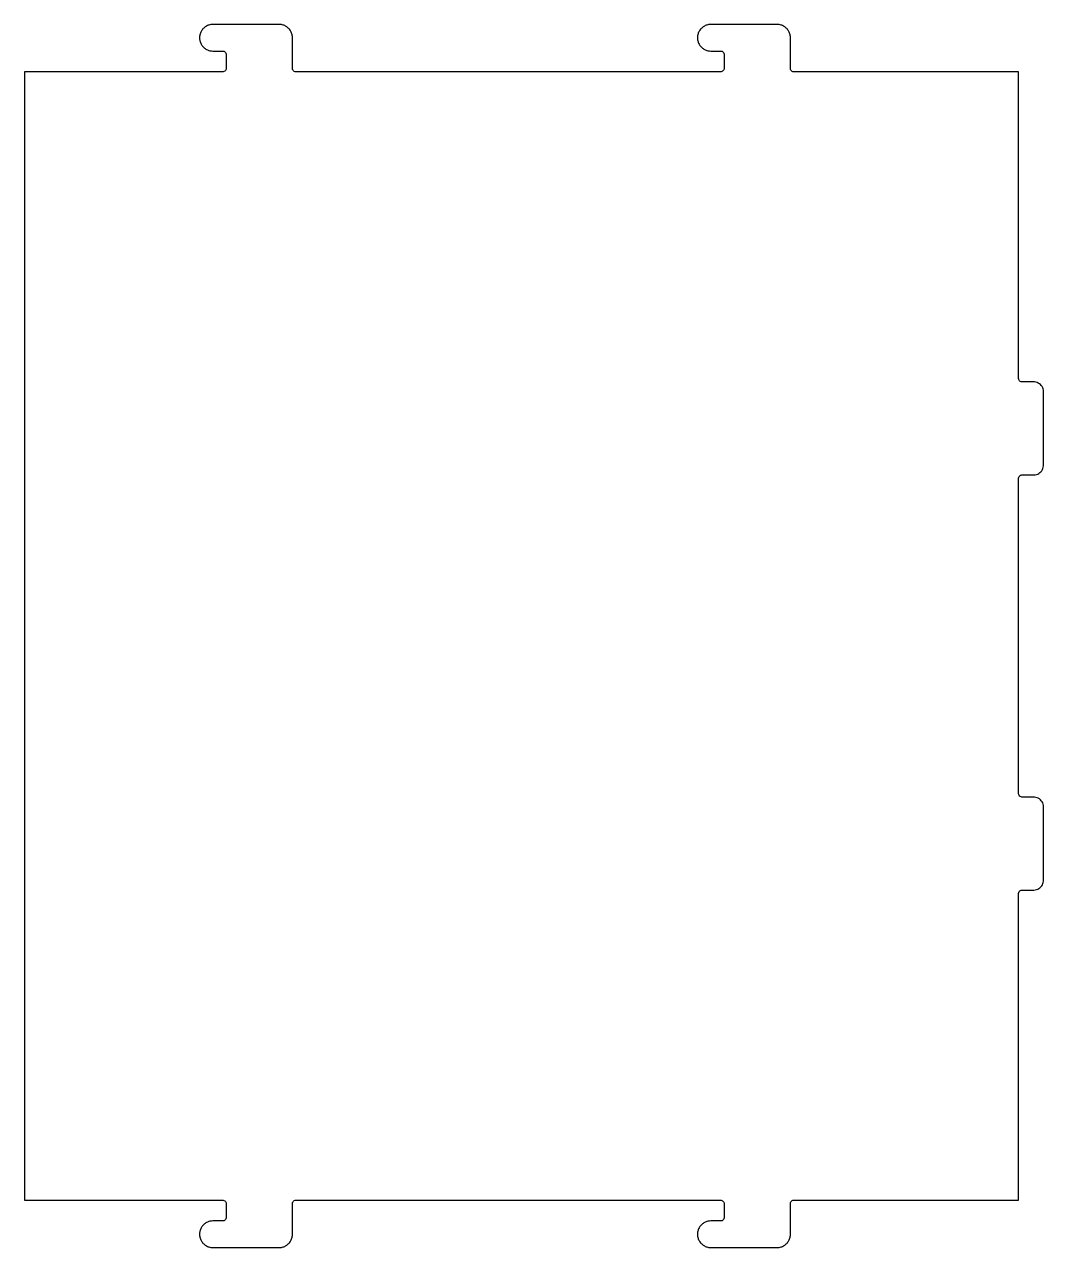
# Model space of a CAD drawing. Header units: metres. Extents: x -47 to 47, y -73 to 70.
# Drawn here: x 0 to 38.38, y -23.02 to 23.02 of the extents above; entities that cross this region are included whole.
import ezdxf

# ---------------------------------------------------------------- set-up
doc = ezdxf.new("R2010")
doc.units = ezdxf.units.M

msp = doc.modelspace()

# ---------------------------------------------------------------- linework, layer by layer
for p, q in [((7.07739, 23.0156), (7.04472, 23.0135)), ((9.61011, 23.0156), (7.07739, 23.0156)), ((9.64278, 23.0135), (9.61011, 23.0156)), ((25.8274, 23.0156), (25.7947, 23.0135)), ((28.3601, 23.0156), (25.8274, 23.0156)), ((28.3928, 23.0135), (28.3601, 23.0156)), ((6.5959, 22.5647), (6.59375, 22.532)), ((6.60017, 22.5971), (6.5959, 22.5647)), ((6.60655, 22.6292), (6.60017, 22.5971)), ((6.61504, 22.6608), (6.60655, 22.6292)), ((6.62555, 22.6918), (6.61504, 22.6608)), ((6.63808, 22.7221), (6.62555, 22.6918)), ((6.65256, 22.7514), (6.63808, 22.7221)), ((6.66893, 22.7798), (6.65256, 22.7514)), ((6.68712, 22.807), (6.66893, 22.7798)), ((6.70705, 22.833), (6.68712, 22.807)), ((6.72864, 22.8576), (6.70705, 22.833)), ((6.75179, 22.8807), (6.72864, 22.8576)), ((6.7764, 22.9023), (6.75179, 22.8807)), ((6.80237, 22.9223), (6.7764, 22.9023)), ((6.82959, 22.9404), (6.80237, 22.9223)), ((6.85793, 22.9568), (6.82959, 22.9404)), ((6.8873, 22.9713), (6.85793, 22.9568)), ((6.91754, 22.9838), (6.8873, 22.9713)), ((6.94853, 22.9943), (6.91754, 22.9838)), ((6.98016, 23.0028), (6.94853, 22.9943)), ((7.01227, 23.0092), (6.98016, 23.0028)), ((7.04472, 23.0135), (7.01227, 23.0092)), ((9.67523, 23.0092), (9.64278, 23.0135)), ((9.70734, 23.0028), (9.67523, 23.0092)), ((9.73897, 22.9943), (9.70734, 23.0028)), ((9.76996, 22.9838), (9.73897, 22.9943)), ((9.8002, 22.9713), (9.76996, 22.9838)), ((9.82957, 22.9568), (9.8002, 22.9713)), ((9.85791, 22.9404), (9.82957, 22.9568)), ((9.88513, 22.9223), (9.85791, 22.9404)), ((9.9111, 22.9023), (9.88513, 22.9223)), ((9.93571, 22.8807), (9.9111, 22.9023)), ((9.95886, 22.8576), (9.93571, 22.8807)), ((9.98045, 22.833), (9.95886, 22.8576)), ((10.0004, 22.807), (9.98045, 22.833)), ((10.0186, 22.7798), (10.0004, 22.807)), ((10.0349, 22.7514), (10.0186, 22.7798)), ((10.0494, 22.7221), (10.0349, 22.7514)), ((10.062, 22.6918), (10.0494, 22.7221)), ((10.0725, 22.6608), (10.062, 22.6918)), ((10.0809, 22.6292), (10.0725, 22.6608)), ((10.0873, 22.5971), (10.0809, 22.6292)), ((10.0916, 22.5647), (10.0873, 22.5971)), ((10.0938, 22.532), (10.0916, 22.5647)), ((25.3459, 22.5647), (25.3438, 22.532)), ((25.3502, 22.5971), (25.3459, 22.5647)), ((25.3566, 22.6292), (25.3502, 22.5971)), ((25.365, 22.6608), (25.3566, 22.6292)), ((25.3755, 22.6918), (25.365, 22.6608)), ((25.3881, 22.7221), (25.3755, 22.6918)), ((25.4026, 22.7514), (25.3881, 22.7221)), ((25.4189, 22.7798), (25.4026, 22.7514)), ((25.4371, 22.807), (25.4189, 22.7798)), ((25.457, 22.833), (25.4371, 22.807)), ((25.4786, 22.8576), (25.457, 22.833)), ((25.5018, 22.8807), (25.4786, 22.8576)), ((25.5264, 22.9023), (25.5018, 22.8807)), ((25.5524, 22.9223), (25.5264, 22.9023)), ((25.5796, 22.9404), (25.5524, 22.9223)), ((25.6079, 22.9568), (25.5796, 22.9404)), ((25.6373, 22.9713), (25.6079, 22.9568)), ((25.6675, 22.9838), (25.6373, 22.9713)), ((25.6985, 22.9943), (25.6675, 22.9838)), ((25.7302, 23.0028), (25.6985, 22.9943)), ((25.7623, 23.0092), (25.7302, 23.0028)), ((25.7947, 23.0135), (25.7623, 23.0092)), ((28.4252, 23.0092), (28.3928, 23.0135)), ((28.4573, 23.0028), (28.4252, 23.0092)), ((28.489, 22.9943), (28.4573, 23.0028)), ((28.52, 22.9838), (28.489, 22.9943)), ((28.5502, 22.9713), (28.52, 22.9838)), ((28.5796, 22.9568), (28.5502, 22.9713)), ((28.6079, 22.9404), (28.5796, 22.9568)), ((28.6351, 22.9223), (28.6079, 22.9404)), ((28.6611, 22.9023), (28.6351, 22.9223)), ((28.6857, 22.8807), (28.6611, 22.9023)), ((28.7089, 22.8576), (28.6857, 22.8807)), ((28.7305, 22.833), (28.7089, 22.8576)), ((28.7504, 22.807), (28.7305, 22.833)), ((28.7686, 22.7798), (28.7504, 22.807)), ((28.7849, 22.7514), (28.7686, 22.7798)), ((28.7994, 22.7221), (28.7849, 22.7514)), ((28.812, 22.6918), (28.7994, 22.7221)), ((28.8225, 22.6608), (28.812, 22.6918)), ((28.8309, 22.6292), (28.8225, 22.6608)), ((28.8373, 22.5971), (28.8309, 22.6292)), ((28.8416, 22.5647), (28.8373, 22.5971)), ((28.8438, 22.532), (28.8416, 22.5647)), ((6.59375, 22.532), (6.59375, 22.4993)), ((6.59375, 22.4993), (6.5959, 22.4666)), ((6.5959, 22.4666), (6.60017, 22.4341)), ((6.60017, 22.4341), (6.60655, 22.402)), ((6.60655, 22.402), (6.61504, 22.3704)), ((6.61504, 22.3704), (6.62555, 22.3394)), ((6.62555, 22.3394), (6.63808, 22.3092)), ((6.63808, 22.3092), (6.65256, 22.2798)), ((6.65256, 22.2798), (6.66893, 22.2515)), ((6.66893, 22.2515), (6.68712, 22.2242)), ((6.68712, 22.2242), (6.70705, 22.1983)), ((6.70705, 22.1983), (6.72864, 22.1737)), ((6.72864, 22.1737), (6.75179, 22.1505)), ((6.75179, 22.1505), (6.7764, 22.1289)), ((6.7764, 22.1289), (6.80237, 22.109)), ((6.80237, 22.109), (6.82959, 22.0908)), ((10.0938, 21.3594), (10.0938, 22.532)), ((25.3438, 22.532), (25.3438, 22.4993)), ((25.3438, 22.4993), (25.3459, 22.4666)), ((25.3459, 22.4666), (25.3502, 22.4341)), ((25.3502, 22.4341), (25.3566, 22.402)), ((25.3566, 22.402), (25.365, 22.3704)), ((25.365, 22.3704), (25.3755, 22.3394)), ((25.3755, 22.3394), (25.3881, 22.3092)), ((25.3881, 22.3092), (25.4026, 22.2798)), ((25.4026, 22.2798), (25.4189, 22.2515)), ((25.4189, 22.2515), (25.4371, 22.2242)), ((25.4371, 22.2242), (25.457, 22.1983)), ((25.457, 22.1983), (25.4786, 22.1737)), ((25.4786, 22.1737), (25.5018, 22.1505)), ((25.5018, 22.1505), (25.5264, 22.1289)), ((25.5264, 22.1289), (25.5524, 22.109)), ((25.5524, 22.109), (25.5796, 22.0908)), ((28.8438, 21.3594), (28.8438, 22.532)), ((6.82959, 22.0908), (6.85793, 22.0744)), ((6.85793, 22.0744), (6.8873, 22.06)), ((6.8873, 22.06), (6.91754, 22.0474)), ((6.91754, 22.0474), (6.94853, 22.0369)), ((6.94853, 22.0369), (6.98016, 22.0284)), ((6.98016, 22.0284), (7.01227, 22.022)), ((7.01227, 22.022), (7.04472, 22.0178)), ((7.04472, 22.0178), (7.09375, 22.0156)), ((7.09375, 22.0156), (7.48912, 22.014)), ((7.48912, 22.014), (7.52036, 22.0045)), ((7.52036, 22.0045), (7.54808, 21.9873)), ((7.54808, 21.9873), (7.5704, 21.9635)), ((7.5704, 21.9635), (7.5858, 21.9347)), ((7.5858, 21.9347), (7.5932, 21.9029)), ((7.5932, 21.9029), (7.5932, 21.3716)), ((25.5796, 22.0908), (25.6079, 22.0744)), ((25.6079, 22.0744), (25.6373, 22.06)), ((25.6373, 22.06), (25.6675, 22.0474)), ((25.6675, 22.0474), (25.6985, 22.0369)), ((25.6985, 22.0369), (25.7302, 22.0284)), ((25.7302, 22.0284), (25.7623, 22.022)), ((25.7623, 22.022), (25.7947, 22.0178)), ((25.7947, 22.0178), (25.8438, 22.0156)), ((25.8438, 22.0156), (26.2391, 22.014)), ((26.2391, 22.014), (26.2704, 22.0045)), ((26.2704, 22.0045), (26.2981, 21.9873)), ((26.2981, 21.9873), (26.3204, 21.9635)), ((26.3204, 21.9635), (26.3358, 21.9347)), ((26.3358, 21.9347), (26.3432, 21.9029)), ((26.3432, 21.9029), (26.3432, 21.3716)), ((7.481, 21.2349), (0, 21.2344)), ((0, 21.2344), (0, -21.2344)), ((7.5128, 21.2423), (7.481, 21.2349)), ((7.5416, 21.2577), (7.5128, 21.2423)), ((7.56541, 21.28), (7.5416, 21.2577)), ((7.58266, 21.3078), (7.56541, 21.28)), ((7.59213, 21.339), (7.58266, 21.3078)), ((7.5932, 21.3716), (7.59213, 21.339)), ((10.0991, 21.3231), (10.0938, 21.3594)), ((10.1125, 21.2933), (10.0991, 21.3231)), ((10.1333, 21.2681), (10.1125, 21.2933)), ((10.1598, 21.2491), (10.1333, 21.2681)), ((10.1903, 21.2376), (10.1598, 21.2491)), ((10.2188, 21.2344), (10.1903, 21.2376)), ((26.231, 21.2349), (10.2188, 21.2344)), ((26.2628, 21.2423), (26.231, 21.2349)), ((26.2916, 21.2577), (26.2628, 21.2423)), ((26.3154, 21.28), (26.2916, 21.2577)), ((26.3327, 21.3078), (26.3154, 21.28)), ((26.3421, 21.339), (26.3327, 21.3078)), ((26.3432, 21.3716), (26.3421, 21.339)), ((28.8491, 21.3231), (28.8438, 21.3594)), ((28.8625, 21.2933), (28.8491, 21.3231)), ((28.8833, 21.2681), (28.8625, 21.2933)), ((28.9098, 21.2491), (28.8833, 21.2681)), ((28.9403, 21.2376), (28.9098, 21.2491)), ((28.9688, 21.2344), (28.9403, 21.2376)), ((37.4375, 21.2344), (28.9688, 21.2344)), ((37.4375, 9.6875), (37.4375, 21.2344)), ((37.4407, 9.65909), (37.4375, 9.6875)), ((37.4522, 9.62854), (37.4407, 9.65909)), ((37.4712, 9.60201), (37.4522, 9.62854)), ((37.4964, 9.58128), (37.4712, 9.60201)), ((37.5262, 9.56781), (37.4964, 9.58128)), ((37.5625, 9.5625), (37.5262, 9.56781)), ((37.9877, 9.5625), (37.5625, 9.5625)), ((38.0368, 9.56088), (37.9877, 9.5625)), ((38.0852, 9.55289), (38.0368, 9.56088)), ((38.1322, 9.53865), (38.0852, 9.55289)), ((38.1769, 9.51839), (38.1322, 9.53865)), ((38.2185, 9.49248), (38.1769, 9.51839)), ((38.2565, 9.46133), (38.2185, 9.49248)), ((38.29, 9.42552), (38.2565, 9.46133)), ((38.3186, 9.38562), (38.29, 9.42552)), ((38.3418, 9.34235), (38.3186, 9.38562)), ((38.359, 9.2964), (38.3418, 9.34235)), ((38.3702, 9.24861), (38.359, 9.2964)), ((38.375, 9.19977), (38.3702, 9.24861)), ((38.375, 6.44978), (38.375, 9.19977)), ((38.3734, 6.40073), (38.375, 6.44978)), ((37.4428, 5.97382), (37.4563, 6.00356)), ((37.4563, 6.00356), (37.477, 6.02879)), ((37.477, 6.02879), (37.5035, 6.04781)), ((37.5035, 6.04781), (37.5341, 6.05931)), ((37.5341, 6.05931), (37.5625, 6.0625)), ((37.5625, 6.0625), (38.0123, 6.0625)), ((38.0123, 6.0625), (38.0611, 6.06732)), ((38.0611, 6.06732), (38.1089, 6.07846)), ((38.1089, 6.07846), (38.1548, 6.09575)), ((38.1548, 6.09575), (38.1981, 6.11888)), ((38.1981, 6.11888), (38.238, 6.14748)), ((38.238, 6.14748), (38.2738, 6.18103)), ((38.2738, 6.18103), (38.305, 6.21896)), ((38.305, 6.21896), (38.3309, 6.26064)), ((38.3309, 6.26064), (38.3512, 6.30534)), ((38.3512, 6.30534), (38.3654, 6.35231)), ((38.3654, 6.35231), (38.3734, 6.40073)), ((37.4375, 5.9375), (37.4428, 5.97382)), ((37.4375, -5.9375), (37.4375, 5.9375)), ((37.4407, -5.96591), (37.4375, -5.9375)), ((37.4522, -5.99646), (37.4407, -5.96591)), ((37.4712, -6.02299), (37.4522, -5.99646)), ((37.4964, -6.04372), (37.4712, -6.02299)), ((37.5262, -6.05719), (37.4964, -6.04372)), ((37.5625, -6.0625), (37.5262, -6.05719)), ((37.9877, -6.0625), (37.5625, -6.0625)), ((38.0368, -6.06412), (37.9877, -6.0625)), ((38.0852, -6.07211), (38.0368, -6.06412)), ((38.1322, -6.08635), (38.0852, -6.07211)), ((38.1769, -6.10661), (38.1322, -6.08635)), ((38.2185, -6.13252), (38.1769, -6.10661)), ((38.2565, -6.16367), (38.2185, -6.13252)), ((38.29, -6.19948), (38.2565, -6.16367)), ((38.3186, -6.23938), (38.29, -6.19948)), ((38.3418, -6.28265), (38.3186, -6.23938)), ((38.359, -6.3286), (38.3418, -6.28265)), ((38.3702, -6.37639), (38.359, -6.3286)), ((38.375, -6.42523), (38.3702, -6.37639)), ((38.375, -9.17522), (38.375, -6.42523)), ((38.3734, -9.22427), (38.375, -9.17522)), ((37.4375, -9.6875), (37.4428, -9.65118)), ((37.4428, -9.65118), (37.4563, -9.62144)), ((37.4563, -9.62144), (37.477, -9.59621)), ((37.477, -9.59621), (37.5035, -9.57719)), ((37.5035, -9.57719), (37.5341, -9.56569)), ((37.5341, -9.56569), (37.5625, -9.5625)), ((37.5625, -9.5625), (38.0123, -9.5625)), ((38.0123, -9.5625), (38.0611, -9.55768)), ((38.0611, -9.55768), (38.1089, -9.54654)), ((38.1089, -9.54654), (38.1548, -9.52925)), ((38.1548, -9.52925), (38.1981, -9.50612)), ((38.1981, -9.50612), (38.238, -9.47752)), ((38.238, -9.47752), (38.2738, -9.44397)), ((38.2738, -9.44397), (38.305, -9.40604)), ((38.305, -9.40604), (38.3309, -9.36436)), ((38.3309, -9.36436), (38.3512, -9.31966)), ((38.3512, -9.31966), (38.3654, -9.27269)), ((38.3654, -9.27269), (38.3734, -9.22427)), ((37.4375, -21.2344), (37.4375, -9.6875)), ((0, -21.2344), (7.481, -21.2349)), ((7.481, -21.2349), (7.5128, -21.2423)), ((7.5128, -21.2423), (7.5416, -21.2577)), ((7.5416, -21.2577), (7.56541, -21.28)), ((7.56541, -21.28), (7.58266, -21.3078)), ((7.58266, -21.3078), (7.59213, -21.339)), ((7.59213, -21.339), (7.5932, -21.3716)), ((7.5932, -21.3716), (7.5932, -21.9029)), ((10.0938, -21.3594), (10.0991, -21.3231)), ((10.0938, -22.532), (10.0938, -21.3594)), ((10.0991, -21.3231), (10.1125, -21.2933)), ((10.1125, -21.2933), (10.1333, -21.2681)), ((10.1333, -21.2681), (10.1598, -21.2491)), ((10.1598, -21.2491), (10.1903, -21.2376)), ((10.1903, -21.2376), (10.2188, -21.2344)), ((10.2188, -21.2344), (26.231, -21.2349)), ((26.231, -21.2349), (26.2628, -21.2423)), ((26.2628, -21.2423), (26.2916, -21.2577)), ((26.2916, -21.2577), (26.3154, -21.28)), ((26.3154, -21.28), (26.3327, -21.3078)), ((26.3327, -21.3078), (26.3421, -21.339)), ((26.3421, -21.339), (26.3432, -21.3716)), ((26.3432, -21.3716), (26.3432, -21.9029)), ((28.8438, -21.3594), (28.8491, -21.3231)), ((28.8438, -22.532), (28.8438, -21.3594)), ((28.8491, -21.3231), (28.8625, -21.2933)), ((28.8625, -21.2933), (28.8833, -21.2681)), ((28.8833, -21.2681), (28.9098, -21.2491)), ((28.9098, -21.2491), (28.9403, -21.2376)), ((28.9403, -21.2376), (28.9688, -21.2344)), ((28.9688, -21.2344), (37.4375, -21.2344)), ((6.82959, -22.0908), (6.80237, -22.109)), ((6.85793, -22.0744), (6.82959, -22.0908)), ((6.8873, -22.06), (6.85793, -22.0744)), ((6.91754, -22.0474), (6.8873, -22.06)), ((6.94853, -22.0369), (6.91754, -22.0474)), ((6.98016, -22.0284), (6.94853, -22.0369)), ((7.01227, -22.022), (6.98016, -22.0284)), ((7.04472, -22.0178), (7.01227, -22.022)), ((7.09375, -22.0156), (7.04472, -22.0178)), ((7.48912, -22.014), (7.09375, -22.0156)), ((7.52036, -22.0045), (7.48912, -22.014)), ((7.54808, -21.9873), (7.52036, -22.0045)), ((7.5704, -21.9635), (7.54808, -21.9873)), ((7.5858, -21.9347), (7.5704, -21.9635)), ((7.5932, -21.9029), (7.5858, -21.9347)), ((25.5796, -22.0908), (25.5524, -22.109)), ((25.6079, -22.0744), (25.5796, -22.0908)), ((25.6373, -22.06), (25.6079, -22.0744)), ((25.6675, -22.0474), (25.6373, -22.06)), ((25.6985, -22.0369), (25.6675, -22.0474)), ((25.7302, -22.0284), (25.6985, -22.0369)), ((25.7623, -22.022), (25.7302, -22.0284)), ((25.7947, -22.0178), (25.7623, -22.022)), ((25.8438, -22.0156), (25.7947, -22.0178)), ((26.2391, -22.014), (25.8438, -22.0156)), ((26.2704, -22.0045), (26.2391, -22.014)), ((26.2981, -21.9873), (26.2704, -22.0045)), ((26.3204, -21.9635), (26.2981, -21.9873)), ((26.3358, -21.9347), (26.3204, -21.9635)), ((26.3432, -21.9029), (26.3358, -21.9347)), ((6.5959, -22.4666), (6.59375, -22.4993)), ((6.59375, -22.4993), (6.59375, -22.532)), ((6.59375, -22.532), (6.5959, -22.5647)), ((6.60017, -22.4341), (6.5959, -22.4666)), ((6.60655, -22.402), (6.60017, -22.4341)), ((6.61504, -22.3704), (6.60655, -22.402)), ((6.62555, -22.3394), (6.61504, -22.3704)), ((6.63808, -22.3092), (6.62555, -22.3394)), ((6.65256, -22.2798), (6.63808, -22.3092)), ((6.66893, -22.2515), (6.65256, -22.2798)), ((6.68712, -22.2242), (6.66893, -22.2515)), ((6.70705, -22.1983), (6.68712, -22.2242)), ((6.72864, -22.1737), (6.70705, -22.1983)), ((6.75179, -22.1505), (6.72864, -22.1737)), ((6.7764, -22.1289), (6.75179, -22.1505)), ((6.80237, -22.109), (6.7764, -22.1289)), ((10.0916, -22.5647), (10.0938, -22.532)), ((25.3459, -22.4666), (25.3438, -22.4993)), ((25.3438, -22.4993), (25.3438, -22.532)), ((25.3438, -22.532), (25.3459, -22.5647)), ((25.3502, -22.4341), (25.3459, -22.4666)), ((25.3566, -22.402), (25.3502, -22.4341)), ((25.365, -22.3704), (25.3566, -22.402)), ((25.3755, -22.3394), (25.365, -22.3704)), ((25.3881, -22.3092), (25.3755, -22.3394)), ((25.4026, -22.2798), (25.3881, -22.3092)), ((25.4189, -22.2515), (25.4026, -22.2798)), ((25.4371, -22.2242), (25.4189, -22.2515)), ((25.457, -22.1983), (25.4371, -22.2242)), ((25.4786, -22.1737), (25.457, -22.1983)), ((25.5018, -22.1505), (25.4786, -22.1737)), ((25.5264, -22.1289), (25.5018, -22.1505)), ((25.5524, -22.109), (25.5264, -22.1289)), ((28.8416, -22.5647), (28.8438, -22.532)), ((6.5959, -22.5647), (6.60017, -22.5971)), ((6.60017, -22.5971), (6.60655, -22.6292)), ((6.60655, -22.6292), (6.61504, -22.6608)), ((6.61504, -22.6608), (6.62555, -22.6918)), ((6.62555, -22.6918), (6.63808, -22.7221)), ((6.63808, -22.7221), (6.65256, -22.7514)), ((6.65256, -22.7514), (6.66893, -22.7798)), ((6.66893, -22.7798), (6.68712, -22.807)), ((6.68712, -22.807), (6.70705, -22.833)), ((6.70705, -22.833), (6.72864, -22.8576)), ((6.72864, -22.8576), (6.75179, -22.8807)), ((6.75179, -22.8807), (6.7764, -22.9023)), ((6.7764, -22.9023), (6.80237, -22.9223)), ((6.80237, -22.9223), (6.82959, -22.9404)), ((6.82959, -22.9404), (6.85793, -22.9568)), ((6.85793, -22.9568), (6.8873, -22.9713)), ((6.8873, -22.9713), (6.91754, -22.9838)), ((6.91754, -22.9838), (6.94853, -22.9943)), ((6.94853, -22.9943), (6.98016, -23.0028)), ((6.98016, -23.0028), (7.01227, -23.0092)), ((7.01227, -23.0092), (7.04472, -23.0135)), ((7.04472, -23.0135), (7.07739, -23.0156)), ((7.07739, -23.0156), (9.61011, -23.0156)), ((9.61011, -23.0156), (9.64278, -23.0135)), ((9.64278, -23.0135), (9.67523, -23.0092)), ((9.67523, -23.0092), (9.70734, -23.0028)), ((9.70734, -23.0028), (9.73897, -22.9943)), ((9.73897, -22.9943), (9.76996, -22.9838)), ((9.76996, -22.9838), (9.8002, -22.9713)), ((9.8002, -22.9713), (9.82957, -22.9568)), ((9.82957, -22.9568), (9.85791, -22.9404)), ((9.85791, -22.9404), (9.88513, -22.9223)), ((9.88513, -22.9223), (9.9111, -22.9023)), ((9.9111, -22.9023), (9.93571, -22.8807)), ((9.93571, -22.8807), (9.95886, -22.8576)), ((9.95886, -22.8576), (9.98045, -22.833)), ((9.98045, -22.833), (10.0004, -22.807)), ((10.0004, -22.807), (10.0186, -22.7798)), ((10.0186, -22.7798), (10.0349, -22.7514)), ((10.0349, -22.7514), (10.0494, -22.7221)), ((10.0494, -22.7221), (10.062, -22.6918)), ((10.062, -22.6918), (10.0725, -22.6608)), ((10.0725, -22.6608), (10.0809, -22.6292)), ((10.0809, -22.6292), (10.0873, -22.5971)), ((10.0873, -22.5971), (10.0916, -22.5647)), ((25.3459, -22.5647), (25.3502, -22.5971)), ((25.3502, -22.5971), (25.3566, -22.6292)), ((25.3566, -22.6292), (25.365, -22.6608)), ((25.365, -22.6608), (25.3755, -22.6918)), ((25.3755, -22.6918), (25.3881, -22.7221)), ((25.3881, -22.7221), (25.4026, -22.7514)), ((25.4026, -22.7514), (25.4189, -22.7798)), ((25.4189, -22.7798), (25.4371, -22.807)), ((25.4371, -22.807), (25.457, -22.833)), ((25.457, -22.833), (25.4786, -22.8576)), ((25.4786, -22.8576), (25.5018, -22.8807)), ((25.5018, -22.8807), (25.5264, -22.9023)), ((25.5264, -22.9023), (25.5524, -22.9223)), ((25.5524, -22.9223), (25.5796, -22.9404)), ((25.5796, -22.9404), (25.6079, -22.9568)), ((25.6079, -22.9568), (25.6373, -22.9713)), ((25.6373, -22.9713), (25.6675, -22.9838)), ((25.6675, -22.9838), (25.6985, -22.9943)), ((25.6985, -22.9943), (25.7302, -23.0028)), ((25.7302, -23.0028), (25.7623, -23.0092)), ((25.7623, -23.0092), (25.7947, -23.0135)), ((25.7947, -23.0135), (25.8274, -23.0156)), ((25.8274, -23.0156), (28.3601, -23.0156)), ((28.3601, -23.0156), (28.3928, -23.0135)), ((28.3928, -23.0135), (28.4252, -23.0092)), ((28.4252, -23.0092), (28.4573, -23.0028)), ((28.4573, -23.0028), (28.489, -22.9943)), ((28.489, -22.9943), (28.52, -22.9838)), ((28.52, -22.9838), (28.5502, -22.9713)), ((28.5502, -22.9713), (28.5796, -22.9568)), ((28.5796, -22.9568), (28.6079, -22.9404)), ((28.6079, -22.9404), (28.6351, -22.9223)), ((28.6351, -22.9223), (28.6611, -22.9023)), ((28.6611, -22.9023), (28.6857, -22.8807)), ((28.6857, -22.8807), (28.7089, -22.8576)), ((28.7089, -22.8576), (28.7305, -22.833)), ((28.7305, -22.833), (28.7504, -22.807)), ((28.7504, -22.807), (28.7686, -22.7798)), ((28.7686, -22.7798), (28.7849, -22.7514)), ((28.7849, -22.7514), (28.7994, -22.7221)), ((28.7994, -22.7221), (28.812, -22.6918)), ((28.812, -22.6918), (28.8225, -22.6608)), ((28.8225, -22.6608), (28.8309, -22.6292)), ((28.8309, -22.6292), (28.8373, -22.5971)), ((28.8373, -22.5971), (28.8416, -22.5647))]:
    msp.add_line(p, q)

doc.saveas('drawing.dxf')
